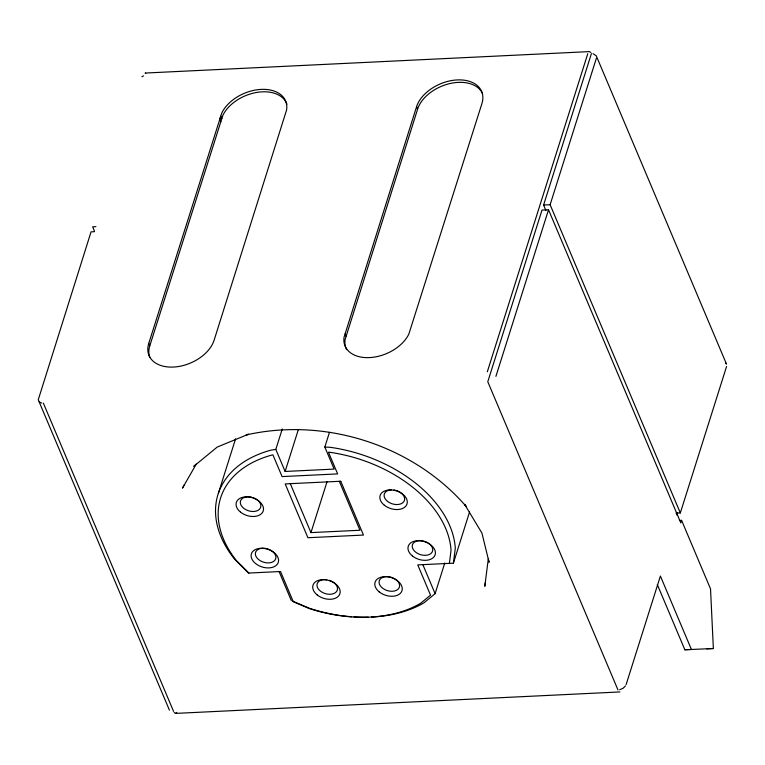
<?xml version="1.0" encoding="UTF-8"?>
<svg xmlns="http://www.w3.org/2000/svg" width="765" height="765" viewBox="0 0 765 765"><rect width="100%" height="100%" fill="white"/><g stroke="black" fill="none" stroke-linecap="round" stroke-linejoin="round"><path stroke-width="1.15" d="M449.38 563.365L451.044 550.293A119.608 78.795 17.5 0 0 329.486 452.249L328.472 452.201L337.642 473.908L282.094 476.585L272.923 454.879L271.996 455.022A119.608 78.795 17.5 0 0 236.471 560.659L248.893 573.042M282.266 428.983L275.811 449.409L270.934 450.155A123.155 81.138 17.5 0 0 234.358 558.928L248.539 573.071L280.516 571.512L293.291 601.759L309.548 608.644A119.608 78.795 17.5 0 0 420.626 603.289L430.532 595.141L417.757 564.886L453.396 563.183L455.299 548.256A123.155 81.138 17.5 0 0 330.136 447.296L324.829 447.047L329.486 432.292M485.259 582.844L484.809 586.306L488.29 558.938L489.055 562.227L481.931 533.062L464.623 504.384L466.115 506.373C413.014 445.125 325.058 416.992 246.148 434.96L248.453 434.204L217.174 447.104L193.765 466.354L196.261 464.126L182.472 488.147L184.078 485.058M218.341 493.406L235.582 438.794M324.829 447.047L334.142 469.088L285.125 471.46L298.388 429.471M345.091 333.913L416.562 106.746A35.19 23.084 -22.9 0 1 457.212 79.923A35.19 23.084 -22.9 0 1 481.912 103.591L408.826 334.123A35.19 23.084 -22.9 0 1 369.457 357.599A35.19 23.084 -22.9 0 1 344.059 337.164L345.091 333.913L346.124 336.361L345.091 339.612A35.19 23.084 -22.9 0 0 346.66 349.662M346.124 336.361L417.594 109.194A35.19 23.084 -22.9 0 1 449.514 83.643A35.19 23.084 -22.9 0 1 482.552 93.626M339.306 481.319L359.971 530.25L310.953 532.612L327.085 481.548M487.315 371.79L587.759 53.741M545.914 210.538L543.59 205.039L591.422 53.579M495.911 376.37L548.524 209.773L541.993 210.088L487.783 381.735L617.986 689.963M675.964 513.162L680.324 512.952L550.121 204.724L596.356 58.312M371.637 617.049A123.155 81.138 17.5 0 0 423.973 602.82L435.103 593.659L444.809 562.944M453.396 563.183L469.567 511.986M676.853 514.998L677.57 512.722M626.114 684.598L660.396 576.055L691.397 649.447L684.857 649.762L657.298 584.527M680.324 512.952L726.559 366.54M679.416 520.468L681.596 520.363L680.793 522.887L548.524 209.773M149.787 345.837L148.754 343.399L220.779 116.204L221.812 118.642L149.787 345.837A35.19 23.084 -22.9 0 0 149.797 357.322M221.812 118.642L222.94 115.171A35.19 23.084 -22.9 0 1 256.629 92.45A35.19 23.084 -22.9 0 1 286.932 104.183M176.763 712.406L175.51 713.401L174.171 712.511M625.474 685.918L623.073 688.261L619.727 689.705M141.927 76.739L143.533 75.869M95.921 226.65L92.651 226.803L94.506 231.212M543.59 205.039L550.121 204.724M94.325 231.699L91.054 231.852L38.25 399.751L169.428 710.159M706.822 648.825L713.363 648.51L710.522 588.859L681.596 520.363M175.51 713.401L619.908 691.943M684.857 649.762L713.363 648.51M593.057 53.674L596.279 55.835L726.482 364.064L725.775 363.069M41.74 403.098L39.225 401.931M145.771 73.268L145.092 73.058L589.49 51.599L590.829 52.489M292.402 601.06L309.605 608.338M416.562 106.746L417.594 109.194M422.854 564.656L435.103 593.659M220.798 121.836L219.765 119.311L221.907 112.723A35.19 23.084 -22.9 0 1 261.381 89.381A35.19 23.084 -22.9 0 1 286.588 109.959L214.104 340.243A35.19 23.084 -22.9 0 1 173.454 367.057A35.19 23.084 -22.9 0 1 148.754 343.399M275.811 449.409L285.125 471.46M290.289 483.69L310.953 532.612M279.082 571.598L291.331 600.602M43.385 403.193L173.579 711.421M368.185 617.173A123.155 81.138 17.5 0 1 354.004 616.906M351.594 616.733A123.155 81.138 17.5 0 1 340.798 615.557M339.65 615.395A123.155 81.138 17.5 0 1 310.724 608.701M267.855 548.974A10.557 6.952 17.5 0 1 273.421 561.567A10.557 6.952 17.5 0 1 256.036 556.471A10.557 6.952 17.5 0 1 266.975 548.715M399.101 491.685A10.557 6.952 17.5 0 1 401.95 503.332A10.557 6.952 17.5 0 1 385.694 499.564A10.557 6.952 17.5 0 1 391.269 489.868M393.908 490.002A10.557 6.952 17.5 0 1 395.696 490.355M396.586 490.614A10.557 6.952 17.5 0 1 398.297 491.283M427.998 542.921A10.557 6.952 17.5 0 1 427.511 555.084A10.557 6.952 17.5 0 1 412.211 546.344A10.557 6.952 17.5 0 1 427.224 542.471M329.457 580.348A10.557 6.952 17.5 0 1 335.405 592.684A10.557 6.952 17.5 0 1 318.125 588.687A10.557 6.952 17.5 0 1 326.779 579.736M394.836 578.866A10.557 6.952 17.5 0 1 394.348 591.039A10.557 6.952 17.5 0 1 379.048 582.299A10.557 6.952 17.5 0 1 394.061 578.426M252.804 497.556A10.557 6.952 17.5 0 1 259.268 509.471A10.557 6.952 17.5 0 1 242.438 507.109A10.557 6.952 17.5 0 1 247.487 496.81M248.348 496.801A10.557 6.952 17.5 0 1 251.924 497.298M340.741 481.242L285.192 483.92L307.922 537.738L363.48 535.06L340.741 481.242M255.567 563.547A14.105 9.295 17.5 0 0 278.259 562.447A14.105 9.295 17.5 0 0 260.702 548.285A14.105 9.295 17.5 0 0 255.567 563.547M384.298 505.187A14.105 9.295 17.5 0 0 406.98 504.087A14.105 9.295 17.5 0 0 389.423 489.925A14.105 9.295 17.5 0 0 384.298 505.187M412.421 555.973A14.105 9.295 17.5 0 0 435.103 554.874A14.105 9.295 17.5 0 0 417.547 540.712A14.105 9.295 17.5 0 0 412.421 555.973M317.169 594.921A14.105 9.295 17.5 0 0 339.861 593.822A14.105 9.295 17.5 0 0 322.304 579.66A14.105 9.295 17.5 0 0 317.169 594.921M379.258 591.919A14.105 9.295 17.5 0 0 401.941 590.829A14.105 9.295 17.5 0 0 384.384 576.667A14.105 9.295 17.5 0 0 379.258 591.919M240.516 512.129A14.105 9.295 17.5 0 0 263.208 511.03A14.105 9.295 17.5 0 0 245.651 496.868A14.105 9.295 17.5 0 0 240.516 512.129"/></g></svg>
